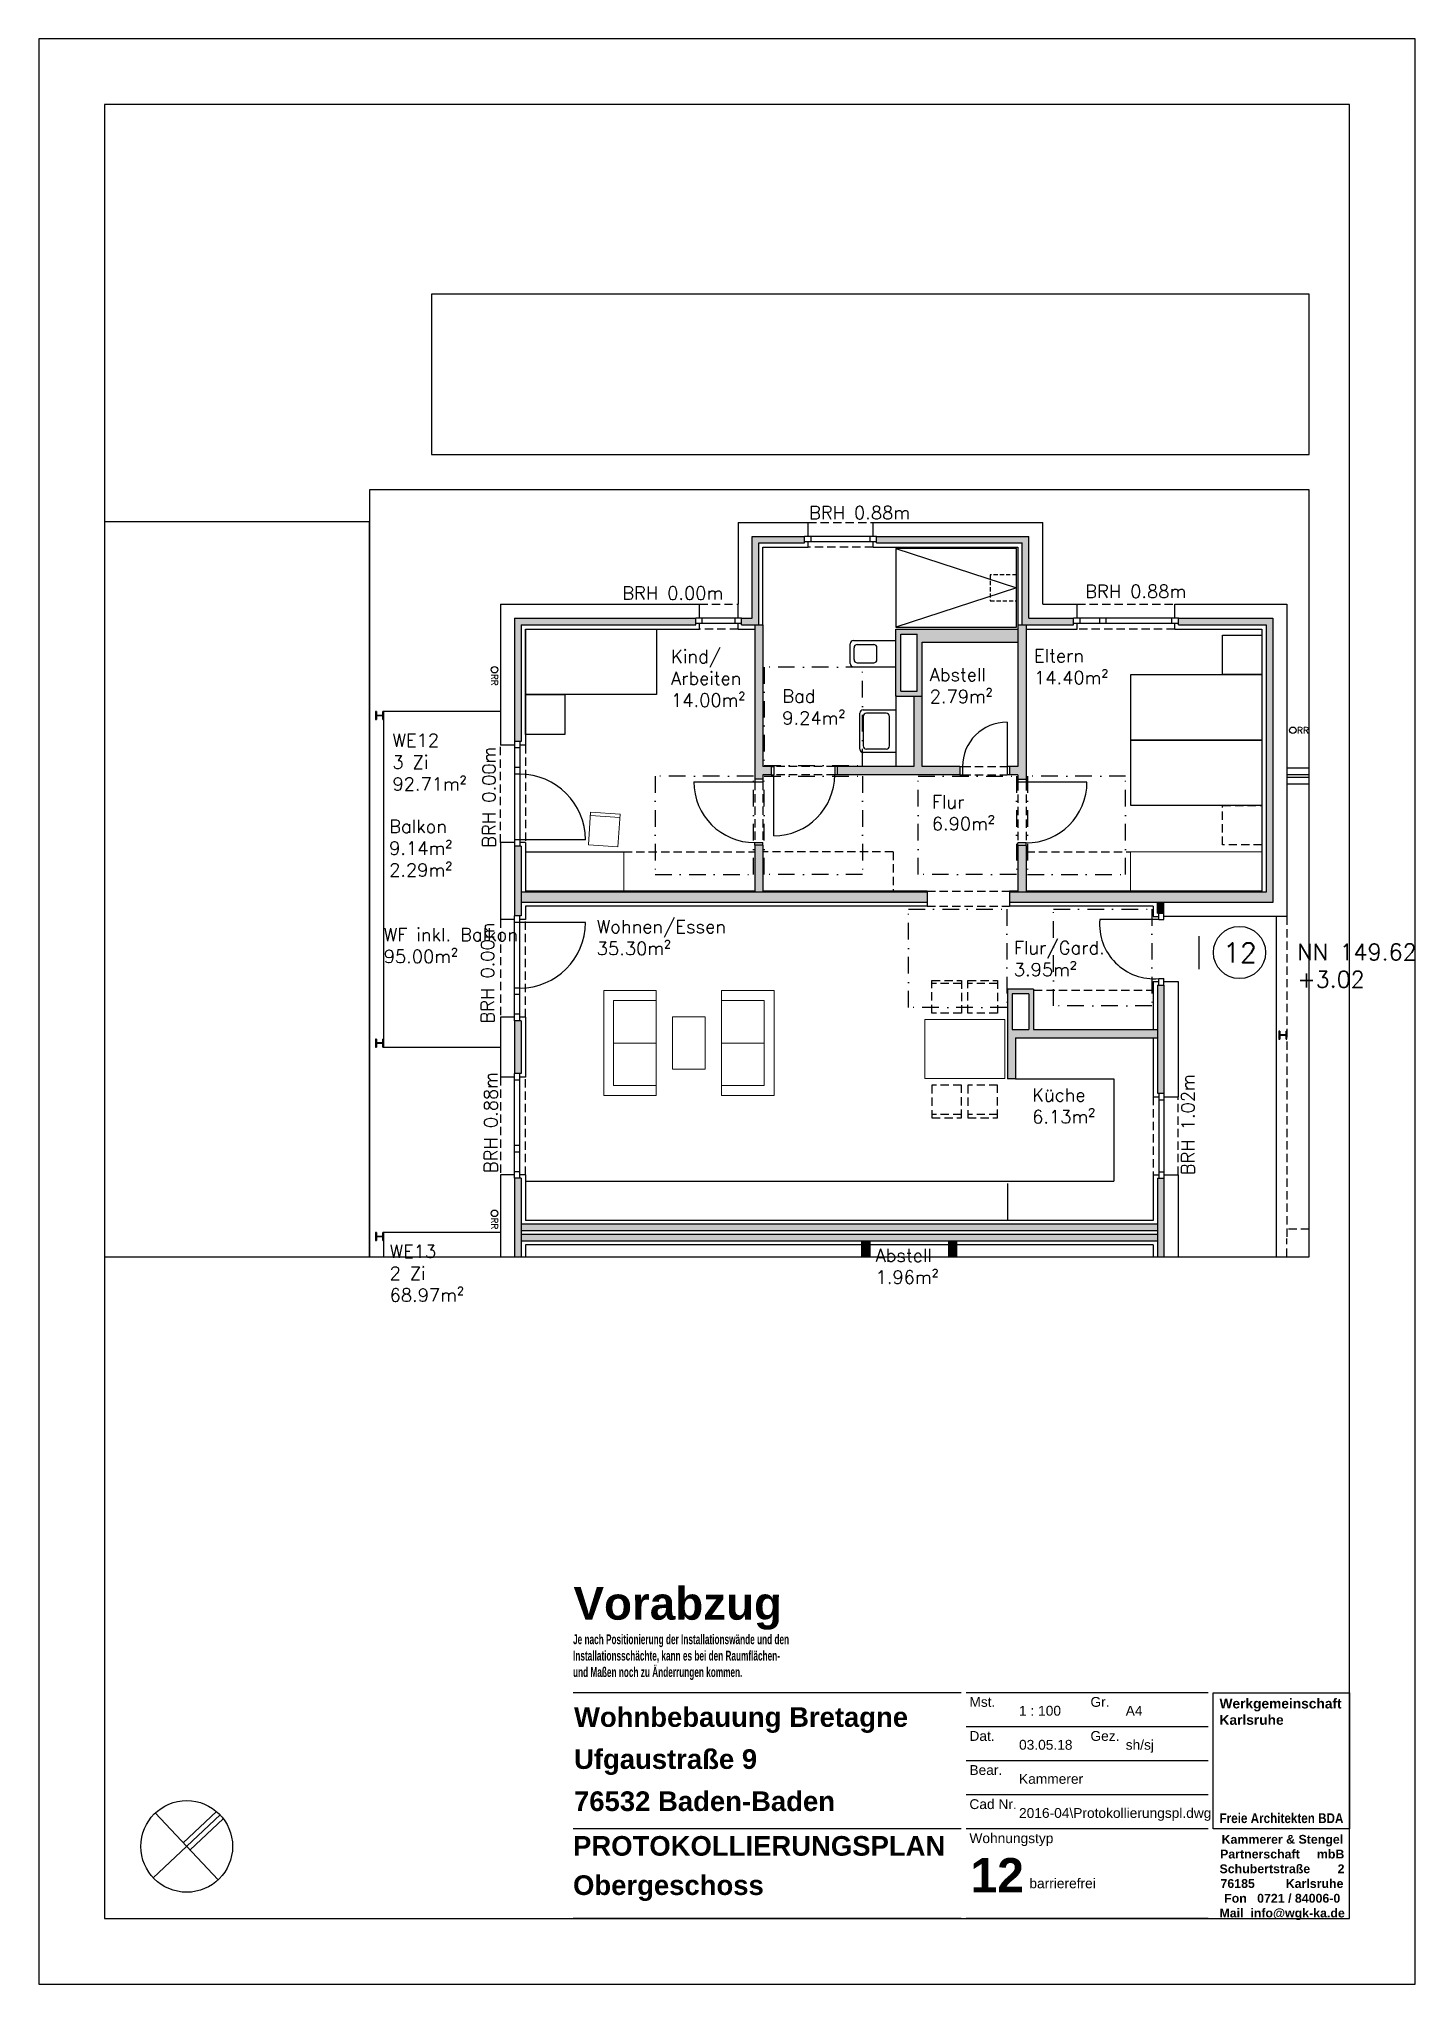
# Model space of a CAD drawing. Header units: metres. Extents: x -2868 to -408, y -3488 to 349.
# Drawn here: x -618.4 to -408.4, y 52.1 to 349.1 of the extents above; entities outside this region: 1.
import ezdxf

# ---------------------------------------------------------------- set-up
doc = ezdxf.new("R2010")
doc.units = ezdxf.units.M
doc.header["$LTSCALE"] = 0.02
doc.header["$XCLIPFRAME"] = 2
for name, pattern in [('AUSGEZOGEN', [0]), ('Hidden2', [4.7625, 3.175, -1.5875]), ('Strichpunkt', [25.4, 12.7, -6.35, 0, -6.35]), ('VERDECKT', [9.525, 6.35, -3.175])]:
    doc.linetypes.add(name, pattern=pattern)
for name, color, linetype in [('A--Layout-PLANKOPF', 7, 'AUSGEZOGEN'), ('A-Grundriss - Ansichtskante', 5, 'AUSGEZOGEN'), ('A-Grundriss - Ansichtskante verdeckt', 5, 'VERDECKT'), ('A-Grundriss - Bad', 4, 'AUSGEZOGEN'), ('A-Grundriss - Barrierefreiheit', 31, 'Strichpunkt'), ('A-Grundriss - Dämmung', 2, 'Continuous'), ('A-Grundriss - Fenster', 252, 'AUSGEZOGEN'), ('A-Grundriss - Fenster Sturz', 4, 'VERDECKT'), ('A-Grundriss - Küche', 4, 'AUSGEZOGEN'), ('A-Grundriss - Möbel', 252, 'AUSGEZOGEN'), ('A-Grundriss - Regenleitungen', 4, 'Continuous'), ('A-Grundriss - Regenleitungen Beschrif', 4, 'Continuous'), ('A-Grundriss - Sichtkante verdeckt', 7, 'VERDECKT'), ('A-Grundriss - Stützen-Laubengang', 3, 'AUSGEZOGEN'), ('A-Grundriss - Türen', 2, 'AUSGEZOGEN'), ('A-Grundriss - Wand', 3, 'AUSGEZOGEN'), ('A-Layout-Text', 250, 'Continuous'), ('A-Schraffur - Holzbau', 21, 'Continuous'), ('A-Schraffur - Trockenbau', 254, 'Continuous'), ('A-TEXT', 5, 'AUSGEZOGEN'), ('A-Text BRH', 4, 'Continuous'), ('A-Text Wohnfl', 4, 'Continuous'), ('A-Text Wohnungsnummer', 4, 'Continuous'), ('vermarktung-logo1_1_0', 7, 'Continuous')]:
    doc.layers.add(name, color=color, linetype=linetype)
doc.layers.add('A-Afenster', color=80, linetype='Continuous', plot=False)
doc.styles.add('Arial', font='arial.ttf')
doc.styles.add('ARIAL-FETT', font='arialbd.ttf', dxfattribs={"width": 0.6})
doc.styles.add('Romans', font='Romans.shx')
picture_1 = doc.add_image_def('image1.png', size_in_pixel=(4513, 4513))

# ---------------------------------------------------------------- blocks, each defined once
blk = doc.blocks.new('kopf (mbr)')
at = {"color": 7}
blk.add_line((-37.75, 10), (-10, 10), dxfattribs=at)
at = {"color": 2}
blk.add_lwpolyline([(-37.75, 56), (-10, 56), (-10, 28.25), (-37.75, 28.25)], close=True, dxfattribs=at)
at = {"color": 2, "insert": (-36.46, 54.79), "char_height": 2, "width": 25.2066, "attachment_point": 1, "style": 'ARIAL-FETT'}
blk.add_mtext('{\\W1;Werkgemeinschaft Karlsruhe \\P\\P\\P\\P\\P\\P\\W0.85;Freie Architekten BDA}', dxfattribs=at)
at = {"color": 252, "insert": (-36.5, 27.05), "char_height": 1.8, "width": 25.2921, "attachment_point": 1, "style": 'ARIAL-FETT'}
blk.add_mtext('\\pi0.45859;{\\W1;Kammerer & Stengel \\P\\pi0.15348;Partnerschaft     mbB \\P\\pi0.038063;Schubertstraße        2 \\P\\pi0.23636;76185         Karlsruhe \\P\\pi0.98963;Fon   0721 / 84006-0 \\P\\pi0.028854;Mail  info@wgk-ka.de}', dxfattribs=at)
blk = doc.blocks.new('Zeichnung_1_1', base_point=(0.5, 0.72))
at = {"layer": 'vermarktung-logo1_1_0'}
image = blk.add_image(picture_1, insert=(0.5, 0.72), size_in_units=(1.759, 1.759), dxfattribs=at)
image.set_boundary_path([(-0.5, -0.5), (4512.5, 4512.5)])

msp = doc.modelspace()

# ---------------------------------------------------------------- hatches: boundary and pattern name
at = {"layer": 'A-Schraffur - Holzbau', "ltscale": 10}
h = msp.add_hatch(color=5, dxfattribs=at)
h.dxf.hatch_style = 1
h.paths.add_polyline_path([(-501.52, 273.11), (-509.52, 273.11), (-509.52, 260.61), (-511.12, 260.61), (-511.12, 259.61), (-508.52, 259.61), (-508.52, 272.11), (-501.52, 272.11)])
h = msp.add_hatch(color=5, dxfattribs=at)
h.dxf.hatch_style = 1
h.paths.add_polyline_path([(-467.32, 273.11), (-490.52, 273.11), (-490.52, 272.11), (-468.32, 272.11), (-468.32, 259.61), (-460.47, 259.61), (-460.47, 260.61), (-467.32, 260.61)])
h = msp.add_hatch(color=5, dxfattribs=at)
h.dxf.hatch_style = 1
h.paths.add_polyline_path([(-518.12, 260.61), (-545.77, 260.61), (-545.77, 241.81), (-544.77, 241.81), (-544.77, 259.61), (-518.12, 259.61)])
h = msp.add_hatch(color=5, dxfattribs=at)
h.dxf.hatch_style = 1
h.paths.add_polyline_path([(-430.07, 260.61), (-444.47, 260.61), (-444.47, 259.61), (-431.07, 259.61), (-431.07, 218.81), (-470.22, 218.81), (-470.22, 217.21), (-430.07, 217.21)])
h = msp.add_hatch(color=5, dxfattribs=at)
h.dxf.hatch_style = 1
h.paths.add_polyline_path([(-544.77, 225.81), (-545.77, 225.81), (-545.77, 215.16), (-544.77, 215.16)])
h = msp.add_hatch(color=5, dxfattribs=at)
h.dxf.hatch_style = 1
h.paths.add_polyline_path([(-482.82, 218.81), (-544.77, 218.81), (-544.77, 217.21), (-482.82, 217.21)])
h = msp.add_hatch(color=5, dxfattribs=at)
h.dxf.hatch_style = 1
h.paths.add_polyline_path([(-446.67, 217.21), (-447.67, 217.21), (-447.67, 215.61), (-446.67, 215.61)])
h = msp.add_hatch(color=5, dxfattribs=at)
h.dxf.hatch_style = 1
h.paths.add_polyline_path([(-446.67, 204.61), (-447.67, 204.61), (-447.67, 188.11), (-446.67, 188.11)])
h = msp.add_hatch(color=5, dxfattribs=at)
h.dxf.hatch_style = 1
h.paths.add_polyline_path([(-544.77, 199.16), (-545.77, 199.16), (-545.77, 191.11), (-544.77, 191.11)])
h = msp.add_hatch(color=5, dxfattribs=at)
h.dxf.hatch_style = 1
h.paths.add_polyline_path([(-447.67, 168.11), (-544.77, 168.11), (-544.77, 167.11), (-447.67, 167.11)])
h = msp.add_hatch(color=5, dxfattribs=at)
h.dxf.hatch_style = 1
h.paths.add_polyline_path([(-447.67, 166.51), (-544.77, 166.51), (-544.77, 165.51), (-447.67, 165.51)])
at = {"layer": 'A-Schraffur - Trockenbau', "ltscale": 10}
h = msp.add_hatch(color=5, dxfattribs=at)
h.dxf.hatch_style = 1
h.paths.add_polyline_path([(-507.87, 259.61), (-509.12, 259.61), (-509.12, 236.06), (-507.87, 236.06), (-507.87, 236.71), (-506.62, 236.71), (-506.62, 237.96), (-507.87, 237.96)])
h = msp.add_hatch(color=5, dxfattribs=at)
h.dxf.hatch_style = 1
h.paths.add_polyline_path([(-468.97, 258.96), (-487.57, 258.96), (-487.57, 248.71), (-483.57, 248.71), (-483.57, 256.96), (-468.97, 256.96)])
h.paths.add_polyline_path([(-484.32, 249.46), (-486.82, 249.46), (-486.82, 258.21), (-484.32, 258.21)], flags=16)
h = msp.add_hatch(color=5, dxfattribs=at)
h.dxf.hatch_style = 1
h.paths.add_polyline_path([(-467.72, 259.61), (-468.97, 259.61), (-468.97, 258.96), (-468.97, 237.96), (-470.22, 237.96), (-470.22, 236.71), (-468.97, 236.71), (-468.97, 236.01), (-467.72, 236.01)])
h = msp.add_hatch(color=5, dxfattribs=at)
h.dxf.hatch_style = 1
h.paths.add_polyline_path([(-477.82, 237.96), (-483.57, 237.96), (-483.57, 248.71), (-484.82, 248.71), (-484.82, 237.96), (-496.52, 237.96), (-496.52, 236.71), (-477.82, 236.71)])
h = msp.add_hatch(color=5, dxfattribs=at)
h.dxf.hatch_style = 1
h.paths.add_polyline_path([(-507.87, 225.96), (-509.12, 225.96), (-509.12, 218.81), (-507.87, 218.81)])
h = msp.add_hatch(color=5, dxfattribs=at)
h.dxf.hatch_style = 1
h.paths.add_polyline_path([(-467.72, 225.91), (-468.97, 225.91), (-468.97, 218.81), (-467.72, 218.81)])
h = msp.add_hatch(color=5, dxfattribs=at)
h.dxf.hatch_style = 1
h.paths.add_polyline_path([(-447.67, 197.81), (-466.57, 197.81), (-466.57, 204.01), (-470.57, 204.01), (-470.57, 190.31), (-469.32, 190.31), (-469.32, 196.56), (-447.67, 196.56)])
h.paths.add_polyline_path([(-467.32, 197.81), (-469.82, 197.81), (-469.82, 203.26), (-467.32, 203.26)], flags=16)
at = {"layer": 'A-Text Wohnungsnummer', "ltscale": 10}
h = msp.add_hatch(dxfattribs=at)
h.set_pattern_fill('ANGLE', color=256)
h.set_pattern_definition([(9e-15, (-5984.27, -802.25), (-1e-14, 69.85), [50.8, -19.05]), (90, (-5984.27, -802.25), (-69.85, -7e-15), [50.8, -19.05])])
h.paths.add_polyline_path([(-443.83, 209.56), (-441.33, 212.06), (-441.33, 207.06)])

# ---------------------------------------------------------------- linework, layer by layer
at = {"layer": 'A--Layout-PLANKOPF'}
for p, q in [((-477.6, 96.57), (-536.85, 96.57)), ((-439.92, 96.57), (-476.85, 96.57)), ((-439.92, 91.37), (-476.85, 91.37)), ((-439.92, 86.17), (-476.85, 86.17)), ((-439.92, 80.97), (-476.85, 80.97)), ((-477.6, 75.76), (-536.85, 75.76)), ((-439.92, 75.76), (-476.85, 75.76)), ((-477.6, 62.07), (-536.85, 62.07)), ((-439.92, 62.07), (-476.85, 62.07))]:
    msp.add_line(p, q, dxfattribs=at)
at = {"layer": 'A-Afenster'}
for points in [[(-618.35, 52.07), (-408.35, 52.07), (-408.35, 349.07), (-618.35, 349.07)], [(-608.35, 62.07), (-418.35, 62.07), (-418.35, 339.07), (-608.35, 339.07)]]:
    msp.add_lwpolyline(points, close=True, dxfattribs=at)
at = {"layer": 'A-Afenster', "linetype": 'Continuous'}
for points in [[(-558.43, 285.64), (-424.51, 285.64), (-424.51, 310.08), (-558.43, 310.08)], [(-567.89, 163.12), (-424.51, 163.12), (-424.51, 280.2), (-567.89, 280.2)], [(-608.35, 163.12), (-567.89, 163.12), (-567.89, 275.34), (-608.35, 275.34)]]:
    msp.add_lwpolyline(points, close=True, dxfattribs=at)
at = {"layer": 'A-Grundriss - Ansichtskante', "linetype": 'Continuous', "ltscale": 10}
for p, q in [((-427.92, 237.76), (-424.51, 237.76)), ((-427.92, 236.76), (-424.51, 236.76)), ((-427.92, 236.36), (-424.51, 236.36)), ((-427.92, 235.36), (-424.51, 235.36))]:
    msp.add_line(p, q, dxfattribs=at)
at = {"layer": 'A-Grundriss - Ansichtskante', "ltscale": 10}
msp.add_line((-429.52, 163.12), (-429.52, 215.06), dxfattribs=at)
for points in [[(-547.92, 246.36), (-565.77, 246.36), (-565.77, 195.13), (-547.92, 195.13)], [(-547.92, 166.81), (-565.77, 166.81), (-565.77, 163.12)]]:
    msp.add_lwpolyline(points, dxfattribs=at)
at = {"layer": 'A-Grundriss - Ansichtskante verdeckt', "ltscale": 10}
for p, q in [((-427.92, 215.06), (-427.92, 165.91)), ((-424.51, 167.36), (-427.92, 167.36)), ((-427.92, 163.12), (-427.92, 165.91))]:
    msp.add_line(p, q, dxfattribs=at)
at = {"layer": 'A-Grundriss - Bad', "ltscale": 10}
for p, q in [((-494.57, 253.71), (-494.57, 256.71)), ((-494.07, 257.21), (-487.57, 257.21)), ((-493.97, 254.31), (-493.97, 256.11)), ((-493.47, 256.61), (-490.97, 256.61)), ((-490.47, 254.31), (-490.47, 256.11)), ((-494.07, 253.21), (-487.57, 253.21)), ((-493.47, 253.81), (-490.97, 253.81)), ((-492.57, 246.63), (-487.57, 246.63)), ((-487.57, 248.81), (-487.57, 237.96)), ((-493.07, 240.63), (-493.07, 246.13)), ((-492.57, 245.63), (-492.57, 241.13)), ((-489.07, 246.13), (-492.07, 246.13)), ((-488.57, 241.13), (-488.57, 245.63)), ((-489.07, 240.63), (-492.07, 240.63)), ((-487.57, 240.13), (-492.57, 240.13))]:
    msp.add_line(p, q, dxfattribs=at)
msp.add_lwpolyline([(-487.57, 271.26), (-469.17, 265.26), (-487.57, 259.26)], dxfattribs=at)
msp.add_lwpolyline([(-487.57, 259.26), (-469.17, 259.26), (-469.17, 271.26), (-487.57, 271.26)], close=True, dxfattribs=at)
at = {"layer": 'A-Grundriss - Bad', "linetype": 'Hidden2', "ltscale": 10}
msp.add_lwpolyline([(-473.17, 263.26), (-469.17, 263.26), (-469.17, 267.26), (-473.17, 267.26)], close=True, dxfattribs=at)
at = {"layer": 'A-Grundriss - Bad', "ltscale": 10}
for centre, start, end in [((-494.07, 256.71), 90, 180), ((-493.47, 256.11), 90, 180), ((-490.97, 256.11), 0, 90), ((-494.07, 253.71), 180, 270), ((-493.47, 254.31), 180, 270), ((-490.97, 254.31), 270, 0), ((-492.57, 246.13), 90, 180), ((-492.07, 245.63), 90, 180), ((-489.07, 245.63), 0, 90), ((-492.57, 240.63), 180, 270), ((-492.07, 241.13), 180, 270), ((-489.07, 241.13), 270, 0)]:
    msp.add_arc(centre, 0.5, start, end, dxfattribs=at)
at = {"layer": 'A-Grundriss - Barrierefreiheit', "ltscale": 10}
for points in [[(-492.67, 238.16), (-492.67, 253.16), (-507.67, 253.16), (-507.67, 238.16)], [(-524.32, 236.51), (-524.32, 221.51), (-509.32, 221.51), (-509.32, 236.51)], [(-492.67, 236.51), (-492.67, 221.51), (-507.67, 221.51), (-507.67, 236.51)], [(-469.17, 236.51), (-469.17, 221.51), (-484.17, 221.51), (-484.17, 236.51)], [(-467.52, 236.51), (-467.52, 221.51), (-452.52, 221.51), (-452.52, 236.51)], [(-470.67, 216.21), (-470.67, 201.21), (-485.67, 201.21), (-485.67, 216.21)], [(-448.52, 216.21), (-448.52, 201.46), (-463.52, 201.46), (-463.52, 216.21)]]:
    msp.add_lwpolyline(points, close=True, dxfattribs=at)
at = {"layer": 'A-Grundriss - Dämmung', "ltscale": 10}
for p, q in [((-511.67, 275.26), (-500.97, 275.26)), ((-511.67, 275.26), (-511.67, 262.76)), ((-500.97, 273.11), (-500.97, 275.26)), ((-491.07, 275.26), (-465.17, 275.26)), ((-491.07, 273.11), (-491.07, 275.26)), ((-465.17, 262.76), (-465.17, 275.26)), ((-507.87, 271.46), (-500.97, 271.46)), ((-507.87, 259.61), (-507.87, 271.46)), ((-500.97, 271.46), (-500.97, 272.31)), ((-491.07, 271.46), (-491.07, 272.31)), ((-491.07, 271.46), (-468.97, 271.46)), ((-468.97, 271.46), (-468.97, 259.61)), ((-468.97, 271.46), (-468.97, 258.96)), ((-547.92, 262.76), (-547.92, 241.26)), ((-547.92, 262.76), (-517.57, 262.76)), ((-517.57, 260.61), (-517.57, 262.76)), ((-511.67, 260.61), (-511.67, 262.76)), ((-465.17, 262.76), (-459.92, 262.76)), ((-459.92, 260.61), (-459.92, 262.76)), ((-445.02, 262.76), (-427.92, 262.76)), ((-445.02, 260.61), (-445.02, 262.76)), ((-427.92, 262.76), (-427.92, 215.06)), ((-544.12, 258.96), (-544.12, 241.26)), ((-544.12, 258.96), (-517.57, 258.96)), ((-517.57, 258.96), (-517.57, 259.81)), ((-511.67, 258.96), (-511.67, 259.81)), ((-511.67, 258.96), (-509.12, 258.96)), ((-468.97, 258.96), (-468.97, 258.96)), ((-467.72, 258.96), (-459.92, 258.96)), ((-459.92, 258.96), (-459.92, 259.81)), ((-445.02, 258.96), (-445.02, 259.81)), ((-445.02, 258.96), (-431.72, 258.96)), ((-431.72, 258.96), (-431.72, 218.96)), ((-545.77, 241.26), (-547.92, 241.26)), ((-544.12, 241.26), (-544.97, 241.26)), ((-547.92, 226.36), (-547.92, 214.61)), ((-545.77, 226.36), (-547.92, 226.36)), ((-544.12, 226.36), (-544.97, 226.36)), ((-544.12, 226.36), (-544.12, 218.96)), ((-509.12, 218.96), (-544.12, 218.96)), ((-482.82, 218.96), (-507.87, 218.96)), ((-482.82, 218.96), (-482.82, 218.81)), ((-482.82, 217.21), (-482.82, 216.66)), ((-468.97, 218.96), (-470.22, 218.96)), ((-470.22, 218.96), (-470.22, 218.81)), ((-470.22, 217.21), (-470.22, 216.66)), ((-431.72, 218.96), (-467.72, 218.96)), ((-545.77, 214.61), (-547.92, 214.61)), ((-544.12, 214.61), (-544.97, 214.61)), ((-544.12, 216.66), (-544.12, 214.61)), ((-482.82, 216.66), (-544.12, 216.66)), ((-448.32, 216.66), (-470.22, 216.66)), ((-448.32, 216.66), (-448.32, 215.06)), ((-448.32, 215.06), (-447.47, 215.06)), ((-427.92, 215.06), (-446.67, 215.06)), ((-448.32, 205.16), (-448.32, 197.81)), ((-448.32, 205.16), (-447.47, 205.16)), ((-446.67, 205.16), (-444.52, 205.16)), ((-444.52, 205.16), (-444.52, 187.56)), ((-545.77, 199.71), (-547.92, 199.71)), ((-547.92, 199.71), (-547.92, 190.56)), ((-544.12, 199.71), (-544.97, 199.71)), ((-544.12, 199.71), (-544.12, 190.56)), ((-448.32, 196.56), (-448.32, 187.56)), ((-545.77, 190.56), (-547.92, 190.56)), ((-544.12, 190.56), (-544.97, 190.56)), ((-448.32, 187.56), (-447.47, 187.56)), ((-446.67, 187.56), (-444.52, 187.56)), ((-545.77, 175.66), (-547.92, 175.66)), ((-547.92, 175.66), (-547.92, 163.12)), ((-544.12, 175.66), (-544.97, 175.66)), ((-544.12, 175.66), (-544.12, 168.66)), ((-448.32, 175.66), (-448.32, 168.66)), ((-448.32, 175.66), (-447.47, 175.66)), ((-446.67, 175.66), (-444.52, 175.66)), ((-444.52, 175.66), (-444.52, 163.12)), ((-448.32, 168.66), (-544.12, 168.66)), ((-492.82, 164.96), (-544.12, 164.96)), ((-544.12, 164.96), (-544.12, 163.12)), ((-479.57, 164.96), (-491.57, 164.96)), ((-448.32, 164.96), (-478.32, 164.96)), ((-448.32, 164.96), (-448.32, 163.12))]:
    msp.add_line(p, q, dxfattribs=at)
at = {"layer": 'A-Grundriss - Fenster', "ltscale": 10}
for p, q in [((-490.52, 273.11), (-501.52, 273.11)), ((-490.52, 272.31), (-501.52, 272.31)), ((-500.52, 272.31), (-500.52, 273.11)), ((-491.52, 272.31), (-491.52, 273.11)), ((-511.12, 260.61), (-518.12, 260.61)), ((-511.12, 259.81), (-518.12, 259.81)), ((-517.12, 259.81), (-517.12, 260.61)), ((-512.12, 259.81), (-512.12, 260.61)), ((-444.47, 260.61), (-460.47, 260.61)), ((-444.47, 259.81), (-460.47, 259.81)), ((-459.47, 259.81), (-459.47, 260.61)), ((-456.47, 259.81), (-456.47, 260.61)), ((-455.47, 259.81), (-455.47, 260.61)), ((-445.47, 259.81), (-445.47, 260.61)), ((-545.77, 241.81), (-545.77, 225.81)), ((-544.97, 240.81), (-545.77, 240.81)), ((-544.97, 241.81), (-544.97, 225.81)), ((-544.97, 237.81), (-545.77, 237.81)), ((-544.97, 236.81), (-545.77, 236.81)), ((-544.97, 226.81), (-545.77, 226.81)), ((-534.97, 226.81), (-544.97, 226.81)), ((-545.77, 199.16), (-545.77, 215.16)), ((-544.97, 214.16), (-545.77, 214.16)), ((-544.97, 199.16), (-544.97, 215.16)), ((-534.97, 214.16), (-544.97, 214.16)), ((-544.97, 204.16), (-545.77, 204.16)), ((-544.97, 203.16), (-545.77, 203.16)), ((-544.97, 200.16), (-545.77, 200.16)), ((-545.77, 175.11), (-545.77, 191.11)), ((-544.97, 190.11), (-545.77, 190.11)), ((-544.97, 175.11), (-544.97, 191.11)), ((-447.47, 188.11), (-447.47, 175.11)), ((-446.67, 188.11), (-446.67, 175.11)), ((-447.47, 187.11), (-446.67, 187.11)), ((-544.97, 180.11), (-545.77, 180.11)), ((-544.97, 179.11), (-545.77, 179.11)), ((-544.97, 176.11), (-545.77, 176.11)), ((-447.47, 176.11), (-446.67, 176.11))]:
    msp.add_line(p, q, dxfattribs=at)
for centre, start, end in [((-544.97, 226.81), 0, 90), ((-544.97, 214.16), 270, 0)]:
    msp.add_arc(centre, 10, start, end, dxfattribs=at)
at = {"layer": 'A-Grundriss - Fenster Sturz', "ltscale": 10}
for p, q in [((-500.97, 275.26), (-491.07, 275.26)), ((-491.07, 271.46), (-500.97, 271.46)), ((-517.57, 262.76), (-511.67, 262.76)), ((-459.92, 262.76), (-445.02, 262.76)), ((-511.67, 258.96), (-517.57, 258.96)), ((-445.02, 258.96), (-459.92, 258.96)), ((-547.92, 226.36), (-547.92, 241.26)), ((-544.12, 241.26), (-544.12, 226.36)), ((-544.12, 241.26), (-544.12, 226.36)), ((-547.92, 214.61), (-547.92, 199.71)), ((-544.12, 199.71), (-544.12, 214.61)), ((-544.12, 199.71), (-544.12, 214.61)), ((-547.92, 190.56), (-547.92, 175.66)), ((-544.12, 175.66), (-544.12, 190.56)), ((-544.12, 175.66), (-544.12, 190.56)), ((-448.32, 187.56), (-448.32, 175.66)), ((-448.32, 187.56), (-448.32, 175.66)), ((-444.52, 175.66), (-444.52, 187.56))]:
    msp.add_line(p, q, dxfattribs=at)
at = {"layer": 'A-Grundriss - Küche', "ltscale": 10}
for p, q in [((-469.32, 190.31), (-454.32, 190.31)), ((-454.32, 190.31), (-454.32, 174.66)), ((-470.57, 174.66), (-454.32, 174.66)), ((-470.57, 174.31), (-470.57, 168.66))]:
    msp.add_line(p, q, dxfattribs=at)
at = {"layer": 'A-Grundriss - Möbel', "linetype": 'Continuous', "lineweight": 18, "ltscale": 100}
for p, q in [((-534.17, 231), (-534.51, 226.01)), ((-534.2, 230.5), (-529.71, 230.19)), ((-529.68, 230.69), (-534.17, 231)), ((-530.02, 225.7), (-529.68, 230.69)), ((-534.51, 226.01), (-530.02, 225.7)), ((-529.12, 224.96), (-529.12, 218.96)), ((-451.77, 224.96), (-431.72, 224.96)), ((-451.77, 224.96), (-451.77, 218.96)), ((-532.17, 203.76), (-524.17, 203.76)), ((-532.17, 203.76), (-532.17, 187.76)), ((-530.67, 202.26), (-524.17, 202.26)), ((-530.67, 202.26), (-530.67, 189.26)), ((-524.17, 203.76), (-524.17, 187.76)), ((-514.17, 203.76), (-514.17, 187.76)), ((-506.17, 203.76), (-514.17, 203.76)), ((-507.67, 202.26), (-514.17, 202.26)), ((-507.67, 202.26), (-507.67, 189.26)), ((-506.17, 203.76), (-506.17, 187.76)), ((-521.67, 199.76), (-516.67, 199.76)), ((-521.67, 199.76), (-521.67, 191.76)), ((-516.67, 199.76), (-516.67, 191.76)), ((-483.19, 199.33), (-470.97, 199.33)), ((-483.19, 190.33), (-483.19, 199.33)), ((-470.97, 190.33), (-470.97, 199.33)), ((-530.67, 195.76), (-524.17, 195.76)), ((-507.67, 195.76), (-514.17, 195.76)), ((-521.67, 191.76), (-516.67, 191.76)), ((-470.97, 190.33), (-483.19, 190.33)), ((-532.17, 187.76), (-524.17, 187.76)), ((-530.67, 189.26), (-524.17, 189.26)), ((-530.67, 189.26), (-524.17, 189.26)), ((-507.67, 189.26), (-514.17, 189.26)), ((-507.67, 189.26), (-514.17, 189.26)), ((-506.17, 187.76), (-514.17, 187.76))]:
    msp.add_line(p, q, dxfattribs=at)
at = {"layer": 'A-Grundriss - Möbel', "ltscale": 10}
for p, q in [((-544.12, 224.96), (-529.12, 224.96)), ((-544.12, 174.66), (-470.57, 174.66))]:
    msp.add_line(p, q, dxfattribs=at)
at = {"layer": 'A-Grundriss - Möbel', "linetype": 'VERDECKT', "ltscale": 10}
for p, q in [((-529.12, 224.96), (-509.12, 224.96)), ((-488.02, 224.96), (-507.87, 224.96)), ((-488.02, 224.96), (-488.02, 218.96)), ((-467.67, 224.96), (-451.77, 224.96)), ((-482.08, 200.33), (-482.08, 205.33)), ((-482.08, 205.33), (-477.58, 205.33)), ((-477.58, 205.33), (-477.58, 200.33)), ((-476.58, 200.33), (-476.58, 205.33)), ((-476.58, 205.33), (-472.08, 205.33)), ((-472.08, 205.33), (-472.08, 200.33)), ((-477.58, 204.83), (-482.08, 204.83)), ((-472.08, 204.83), (-476.58, 204.83)), ((-466.52, 203.81), (-448.52, 203.81)), ((-477.58, 200.33), (-482.08, 200.33)), ((-472.08, 200.33), (-476.58, 200.33)), ((-482.08, 189.33), (-482.08, 184.33)), ((-477.58, 189.33), (-482.08, 189.33)), ((-477.58, 184.33), (-477.58, 189.33)), ((-472.08, 189.33), (-476.58, 189.33)), ((-476.58, 189.33), (-476.58, 184.33)), ((-472.08, 184.33), (-472.08, 189.33)), ((-477.58, 184.83), (-482.08, 184.83)), ((-482.08, 184.33), (-477.58, 184.33)), ((-472.08, 184.83), (-476.58, 184.83)), ((-476.58, 184.33), (-472.08, 184.33))]:
    msp.add_line(p, q, dxfattribs=at)
at = {"layer": 'A-Grundriss - Möbel', "ltscale": 10}
for points in [[(-524.12, 248.96), (-544.12, 248.96), (-544.12, 258.96), (-524.12, 258.96)], [(-437.72, 258.01), (-431.72, 258.01), (-431.72, 252.01), (-437.72, 252.01)], [(-451.72, 252.01), (-431.72, 252.01), (-431.72, 242.01), (-451.72, 242.01)], [(-538.12, 242.86), (-544.12, 242.86), (-544.12, 248.96), (-538.12, 248.96)], [(-451.72, 242.01), (-431.72, 242.01), (-431.72, 232.01), (-451.72, 232.01)]]:
    msp.add_lwpolyline(points, close=True, dxfattribs=at)
at = {"layer": 'A-Grundriss - Möbel', "linetype": 'VERDECKT', "ltscale": 10}
msp.add_lwpolyline([(-437.72, 232.01), (-431.72, 232.01), (-431.72, 226.01), (-437.72, 226.01)], close=True, dxfattribs=at)
at = {"layer": 'A-Grundriss - Regenleitungen', "ltscale": 10}
for centre in [(-548.82, 252.76), (-427.02, 243.51), (-548.82, 169.76)]:
    msp.add_circle(centre, 0.5, dxfattribs=at)
at = {"layer": 'A-Grundriss - Sichtkante verdeckt', "ltscale": 10}
for p, q in [((-496.92, 237.96), (-506.22, 237.96)), ((-477.42, 237.96), (-470.62, 237.96)), ((-509.12, 235.66), (-509.12, 226.36)), ((-507.87, 235.66), (-507.87, 226.36)), ((-496.92, 236.71), (-506.22, 236.71)), ((-477.42, 236.71), (-470.62, 236.71)), ((-468.97, 235.61), (-468.97, 226.31)), ((-467.72, 235.61), (-467.72, 226.31)), ((-482.82, 218.96), (-470.22, 218.96)), ((-482.82, 216.66), (-470.22, 216.66))]:
    msp.add_line(p, q, dxfattribs=at)
at = {"layer": 'A-Grundriss - Stützen-Laubengang', "ltscale": 10}
for p, q in [((-566.86, 246.36), (-566.97, 246.36)), ((-566.97, 246.36), (-566.97, 245.16)), ((-566.97, 245.16), (-566.86, 245.16)), ((-566.86, 246.36), (-566.86, 245.91)), ((-566.86, 245.61), (-566.86, 245.16)), ((-566, 245.79), (-566.74, 245.79)), ((-566, 245.73), (-566.74, 245.73)), ((-565.88, 245.91), (-565.88, 246.36)), ((-565.77, 246.36), (-565.88, 246.36)), ((-565.88, 245.16), (-565.88, 245.61)), ((-565.88, 245.16), (-565.77, 245.16)), ((-565.77, 245.16), (-565.77, 246.36)), ((-566.86, 196.33), (-566.97, 196.33)), ((-566.97, 196.33), (-566.97, 195.13)), ((-566.86, 196.33), (-566.86, 195.89)), ((-565.88, 195.89), (-565.88, 196.33)), ((-565.77, 196.33), (-565.88, 196.33)), ((-565.77, 195.13), (-565.77, 196.33)), ((-429.01, 197.56), (-429.12, 197.56)), ((-429.12, 197.56), (-429.12, 196.36)), ((-429.12, 196.36), (-429.01, 196.36)), ((-429.01, 197.56), (-429.01, 197.11)), ((-429.01, 196.81), (-429.01, 196.36)), ((-428.15, 196.99), (-428.89, 196.99)), ((-428.15, 196.93), (-428.89, 196.93)), ((-428.03, 197.11), (-428.03, 197.56)), ((-427.92, 197.56), (-428.03, 197.56)), ((-428.03, 196.36), (-428.03, 196.81)), ((-428.03, 196.36), (-427.92, 196.36)), ((-427.92, 196.36), (-427.92, 197.56)), ((-566.97, 195.13), (-566.86, 195.13)), ((-566.86, 195.58), (-566.86, 195.13)), ((-566, 195.77), (-566.74, 195.77)), ((-566, 195.7), (-566.74, 195.7)), ((-565.88, 195.13), (-565.88, 195.58)), ((-565.88, 195.13), (-565.77, 195.13)), ((-566.86, 166.81), (-566.97, 166.81)), ((-566.97, 166.81), (-566.97, 165.61)), ((-566.86, 166.81), (-566.86, 166.36)), ((-565.88, 166.36), (-565.88, 166.81)), ((-565.77, 166.81), (-565.88, 166.81)), ((-565.77, 165.61), (-565.77, 166.81)), ((-566.97, 165.61), (-566.86, 165.61)), ((-566.86, 166.06), (-566.86, 165.61)), ((-566, 166.24), (-566.74, 166.24)), ((-566, 166.18), (-566.74, 166.18)), ((-565.88, 165.61), (-565.88, 166.06)), ((-565.88, 165.61), (-565.77, 165.61))]:
    msp.add_line(p, q, dxfattribs=at)
for centre, start, end in [((-566.74, 245.91), 180, 270), ((-566.74, 245.61), 90, 180), ((-566, 245.91), 270, 0), ((-566, 245.61), 0, 90), ((-428.89, 197.11), 180, 270), ((-428.89, 196.81), 90, 180), ((-428.15, 197.11), 270, 0), ((-428.15, 196.81), 0, 90), ((-566.74, 195.89), 180, 270), ((-566.74, 195.58), 90, 180), ((-566, 195.89), 270, 0), ((-566, 195.58), 0, 90), ((-566.74, 166.36), 180, 270), ((-566, 166.36), 270, 0), ((-566.74, 166.06), 90, 180), ((-566, 166.06), 0, 90)]:
    msp.add_arc(centre, 0.12, start, end, dxfattribs=at)
at = {"layer": 'A-Grundriss - Türen', "ltscale": 10}
for p, q in [((-470.62, 244.76), (-470.62, 237.96)), ((-506.62, 237.96), (-506.22, 237.96)), ((-506.22, 237.96), (-506.22, 236.71)), ((-496.92, 237.96), (-496.92, 236.71)), ((-496.52, 237.96), (-496.92, 237.96)), ((-477.82, 237.96), (-477.42, 237.96)), ((-477.42, 237.96), (-477.42, 236.71)), ((-470.62, 237.96), (-470.62, 236.71)), ((-470.22, 237.96), (-470.62, 237.96)), ((-518.42, 235.66), (-509.12, 235.66)), ((-509.12, 236.06), (-509.12, 235.66)), ((-509.12, 235.66), (-507.87, 235.66)), ((-507.87, 236.06), (-507.87, 235.66)), ((-506.62, 236.71), (-506.22, 236.71)), ((-506.22, 227.41), (-506.22, 236.71)), ((-496.52, 236.71), (-496.92, 236.71)), ((-477.82, 236.71), (-477.42, 236.71)), ((-470.22, 236.71), (-470.62, 236.71)), ((-468.97, 236.01), (-468.97, 235.61)), ((-467.72, 235.61), (-468.97, 235.61)), ((-467.72, 236.01), (-467.72, 235.61)), ((-458.42, 235.61), (-467.72, 235.61)), ((-509.12, 226.36), (-507.87, 226.36)), ((-509.12, 225.96), (-509.12, 226.36)), ((-507.87, 225.96), (-507.87, 226.36)), ((-467.72, 226.31), (-468.97, 226.31)), ((-468.97, 225.91), (-468.97, 226.31)), ((-467.72, 225.91), (-467.72, 226.31)), ((-447.47, 214.61), (-456.47, 214.61)), ((-447.47, 214.61), (-447.47, 215.61)), ((-447.47, 214.61), (-446.67, 214.61)), ((-446.67, 214.61), (-446.67, 215.61)), ((-447.47, 205.61), (-446.67, 205.61)), ((-447.47, 204.61), (-447.47, 205.61)), ((-446.67, 204.61), (-446.67, 205.61))]:
    msp.add_line(p, q, dxfattribs=at)
for centre, radius, start, end in [((-470.62, 237.96), 6.8, 90, 180), ((-509.12, 235.66), 9.3, 180, 270), ((-506.22, 236.71), 9.3, 270, 360), ((-467.72, 235.61), 9.3, 270, 360), ((-448.19, 213.88), 8.31, 174.9967, 275.0033)]:
    msp.add_arc(centre, radius, start, end, dxfattribs=at)
at = {"layer": 'A-Grundriss - Wand', "ltscale": 10}
for p, q in [((-509.52, 273.11), (-501.52, 273.11)), ((-509.52, 260.61), (-509.52, 273.11)), ((-508.52, 272.11), (-501.52, 272.11)), ((-508.52, 259.61), (-508.52, 272.11)), ((-501.52, 272.11), (-501.52, 273.11)), ((-490.52, 273.11), (-467.32, 273.11)), ((-490.52, 272.11), (-490.52, 273.11)), ((-490.52, 272.11), (-468.32, 272.11)), ((-468.32, 259.61), (-468.32, 272.11)), ((-467.32, 260.61), (-467.32, 273.11)), ((-545.77, 260.61), (-545.77, 241.81)), ((-545.77, 260.61), (-518.12, 260.61)), ((-544.77, 259.61), (-544.77, 241.81)), ((-544.77, 259.61), (-518.12, 259.61)), ((-518.12, 259.61), (-518.12, 260.61)), ((-511.12, 260.61), (-509.52, 260.61)), ((-511.12, 259.61), (-511.12, 260.61)), ((-511.12, 259.61), (-507.87, 259.61)), ((-509.12, 259.61), (-509.12, 236.06)), ((-507.87, 259.61), (-507.87, 237.96)), ((-487.57, 248.71), (-487.57, 258.96)), ((-487.57, 258.96), (-468.97, 258.96)), ((-468.97, 259.61), (-460.47, 259.61)), ((-468.97, 258.96), (-468.97, 237.96)), ((-467.72, 259.61), (-467.72, 236.01)), ((-467.32, 260.61), (-460.47, 260.61)), ((-460.47, 259.61), (-460.47, 260.61)), ((-444.47, 260.61), (-430.07, 260.61)), ((-444.47, 259.61), (-444.47, 260.61)), ((-444.47, 259.61), (-431.07, 259.61)), ((-431.07, 259.61), (-431.07, 218.81)), ((-430.07, 260.61), (-430.07, 217.21)), ((-486.82, 258.21), (-484.32, 258.21)), ((-486.82, 249.46), (-486.82, 258.21)), ((-484.32, 249.46), (-484.32, 258.21)), ((-483.57, 237.96), (-483.57, 256.96)), ((-483.57, 256.96), (-468.97, 256.96)), ((-487.57, 248.71), (-483.57, 248.71)), ((-486.82, 249.46), (-484.32, 249.46)), ((-484.82, 248.71), (-484.82, 237.96)), ((-544.77, 241.81), (-545.77, 241.81)), ((-506.62, 237.96), (-507.87, 237.96)), ((-506.62, 237.96), (-506.62, 236.71)), ((-484.82, 237.96), (-496.52, 237.96)), ((-496.52, 237.96), (-496.52, 236.71)), ((-477.82, 237.96), (-483.57, 237.96)), ((-477.82, 237.96), (-477.82, 236.71)), ((-470.22, 237.96), (-470.22, 236.71)), ((-468.97, 237.96), (-470.22, 237.96)), ((-507.87, 236.06), (-509.12, 236.06)), ((-507.87, 236.71), (-507.87, 236.06)), ((-506.62, 236.71), (-507.87, 236.71)), ((-477.82, 236.71), (-496.52, 236.71)), ((-468.97, 236.71), (-470.22, 236.71)), ((-468.97, 236.71), (-468.97, 236.01)), ((-467.72, 236.01), (-468.97, 236.01)), ((-545.77, 225.81), (-545.77, 215.16)), ((-544.77, 225.81), (-545.77, 225.81)), ((-544.77, 225.81), (-544.77, 215.16)), ((-507.87, 225.96), (-509.12, 225.96)), ((-509.12, 225.96), (-509.12, 218.81)), ((-507.87, 225.96), (-507.87, 218.81)), ((-468.97, 225.91), (-468.97, 218.81)), ((-467.72, 225.91), (-468.97, 225.91)), ((-467.72, 225.91), (-467.72, 218.81)), ((-482.82, 218.81), (-544.77, 218.81)), ((-482.82, 217.21), (-544.77, 217.21)), ((-482.82, 218.81), (-482.82, 217.21)), ((-431.07, 218.81), (-470.22, 218.81)), ((-470.22, 218.81), (-470.22, 217.21)), ((-430.07, 217.21), (-470.22, 217.21)), ((-447.67, 215.61), (-447.67, 217.21)), ((-446.67, 215.61), (-446.67, 217.21)), ((-544.77, 215.16), (-545.77, 215.16)), ((-447.67, 215.61), (-446.67, 215.61)), ((-447.47, 215.61), (-446.67, 215.61)), ((-470.57, 204.01), (-470.57, 190.31)), ((-466.57, 204.01), (-470.57, 204.01)), ((-469.82, 203.26), (-469.82, 197.81)), ((-467.32, 203.26), (-469.82, 203.26)), ((-467.32, 203.26), (-467.32, 197.81)), ((-466.57, 204.01), (-466.57, 197.81)), ((-447.67, 204.61), (-447.67, 188.11)), ((-447.67, 204.61), (-446.67, 204.61)), ((-446.67, 204.61), (-446.67, 188.11)), ((-545.77, 199.16), (-545.77, 191.11)), ((-544.77, 199.16), (-545.77, 199.16)), ((-544.77, 199.16), (-544.77, 191.11)), ((-469.82, 197.81), (-467.32, 197.81)), ((-469.32, 196.56), (-447.67, 196.56)), ((-469.32, 196.56), (-469.32, 190.31)), ((-466.57, 197.81), (-447.67, 197.81)), ((-544.77, 191.11), (-545.77, 191.11)), ((-469.32, 190.31), (-470.57, 190.31)), ((-447.67, 188.11), (-446.67, 188.11)), ((-544.77, 175.11), (-545.77, 175.11)), ((-545.77, 175.11), (-545.77, 163.12)), ((-544.77, 175.11), (-544.77, 163.12)), ((-447.67, 175.11), (-446.67, 175.11)), ((-447.67, 175.11), (-447.67, 163.12)), ((-446.67, 175.11), (-446.67, 163.12)), ((-447.67, 168.11), (-544.77, 168.11)), ((-447.67, 167.11), (-544.77, 167.11)), ((-447.67, 166.51), (-544.77, 166.51)), ((-447.67, 165.51), (-544.77, 165.51)), ((-492.82, 165.51), (-492.82, 163.12)), ((-491.57, 165.51), (-491.57, 163.12)), ((-479.57, 165.51), (-479.57, 163.12)), ((-478.32, 165.51), (-478.32, 163.12))]:
    msp.add_line(p, q, dxfattribs=at)
at = {"layer": 'A-Layout-Text'}
for p, q in [((-600.9, 68.3), (-590.71, 77.9)), ((-591.01, 68), (-600.6, 78.2)), ((-596.32, 73.64), (-591.25, 78.41)), ((-595.29, 72.55), (-590.22, 77.32))]:
    msp.add_line(p, q, dxfattribs=at)
msp.add_circle((-595.8, 73.1), 7, dxfattribs=at)
at = {"layer": 'A-Schraffur - Holzbau', "color": 5, "ltscale": 10}
for points in [[(-545.05, 163.12), (-545.77, 163.12), (-545.05, 163.12), (-545.77, 175.11)], [(-544.77, 163.12), (-545.05, 163.12), (-544.77, 175.11), (-545.77, 175.11)], [(-446.95, 163.12), (-447.67, 163.12), (-446.95, 163.12), (-447.67, 175.11)], [(-446.67, 163.12), (-446.95, 163.12), (-446.67, 175.11), (-447.67, 175.11)]]:
    msp.add_solid(points, dxfattribs=at)
at = {"layer": 'A-Schraffur - Trockenbau', "color": 5, "ltscale": 10}
for points in [[(-492.64, 163.12), (-492.82, 163.12), (-492.64, 163.12), (-492.82, 165.51)], [(-491.57, 163.12), (-492.64, 163.12), (-491.57, 165.51), (-492.82, 165.51)], [(-479.16, 163.12), (-479.57, 163.12), (-479.16, 163.12), (-479.57, 165.51)], [(-478.32, 163.12), (-479.16, 163.12), (-478.32, 165.51), (-479.57, 165.51)]]:
    msp.add_solid(points, dxfattribs=at)
at = {"layer": 'A-Text Wohnungsnummer', "ltscale": 10}
msp.add_line((-441.33, 212.06), (-441.33, 207.06), dxfattribs=at)
msp.add_circle((-435.15, 209.58), 3.98, dxfattribs=at)

# ---------------------------------------------------------------- block references
at = {"linetype": 'Continuous', "ltscale": 10, "xscale": 10, "yscale": 10}
msp.add_blockref('Zeichnung_1_1', (-2868.29, -3488.33), dxfattribs=at)
at = {"layer": 'A-Layout-Text', "xscale": 0.75, "yscale": 0.75, "zscale": 0.75}
msp.add_blockref('kopf (mbr)', (-410.85, 54.57), dxfattribs=at)

# ---------------------------------------------------------------- texts
at = {"layer": 'A--Layout-PLANKOPF', "color": 10, "style": 'ARIAL-FETT'}
msp.add_text('Vorabzug', height=5, dxfattribs=at).set_placement((-536.78, 107.71))
at = {"layer": 'A--Layout-PLANKOPF', "style": 'Arial'}
for s, p in [('Mst.', (-476.36, 94.41, -21.79)), ('Gr.', (-457.89, 94.41, -21.79)), ('1 : 100', (-468.79, 93.06, -21.79)), ('A4', (-452.51, 93.06, -21.79)), ('Dat.', (-476.36, 89.21, -21.79)), ('03.05.18', (-468.79, 87.86, -21.79)), ('Gez.', (-457.89, 89.21, -21.79)), ('sh/sj', (-452.51, 87.86, -21.79)), ('Bear.', (-476.36, 84.01, -21.79)), ('Kammerer', (-468.79, 82.66, -21.79)), ('Cad Nr.', (-476.36, 78.8, -21.79)), ('2016-04\\Protokollierungspl.dwg', (-468.79, 77.45, -21.79)), ('Wohnungstyp', (-476.36, 73.6, -21.79)), ('barrierefrei', (-467.21, 66.71, -21.79))]:
    msp.add_text(s, height=1.5, dxfattribs=at).set_placement(p)
at = {"layer": 'A--Layout-PLANKOPF', "color": 2, "style": 'ARIAL-FETT'}
for s, p in [('Wohnbebauung Bretagne', (-536.7, 91.35)), ('Ufgaustraße 9', (-536.7, 84.93)), ('76532 Baden-Baden', (-536.7, 78.5)), ('PROTOKOLLIERUNGSPLAN', (-536.85, 71.68)), ('Obergeschoss', (-536.85, 65.68))]:
    msp.add_text(s, height=3, dxfattribs=at).set_placement(p)
at = {"layer": 'A--Layout-PLANKOPF', "color": 6, "style": 'ARIAL-FETT'}
msp.add_text('12', height=5.25, dxfattribs=at).set_placement((-476.2, 66.07, -21.79))
at = {"layer": 'A--Layout-PLANKOPF', "color": 10, "insert": (-536.85, 105.47), "char_height": 1.5, "attachment_point": 1, "style": 'ARIAL-FETT'}
msp.add_mtext_dynamic_manual_height_columns('Je nach Positionierung der Installationswände und den Installationsschächte, kann es bei den Raumflächen- und Maßen noch zu Änderrungen kommen.', width=33.8683, gutter_width=1.25, heights=[0], dxfattribs=at)
at = {"layer": 'A-Grundriss - Regenleitungen Beschrif', "ltscale": 10, "char_height": 1, "attachment_point": 1, "rotation": 270, "style": 'Romans'}
for insert in [(-548.32, 252.8), (-548.32, 169.8)]:
    msp.add_mtext_dynamic_manual_height_columns(' RR', width=3.3379, gutter_width=12.5, heights=[0], dxfattribs=dict(at, insert=insert))
at = {"layer": 'A-Grundriss - Regenleitungen Beschrif', "ltscale": 10, "insert": (-427.05, 244.01), "char_height": 1, "attachment_point": 1, "style": 'Romans'}
msp.add_mtext_dynamic_manual_height_columns(' RR', width=3.3379, gutter_width=12.5, heights=[0], dxfattribs=at)
at = {"layer": 'A-TEXT', "ltscale": 10, "insert": (-426.32, 210.9), "char_height": 2.5, "attachment_point": 1, "style": 'Romans'}
msp.add_mtext_dynamic_manual_height_columns('NN 149.62\\P+3.02', width=20.1188, gutter_width=12.5, heights=[0], dxfattribs=at)
at = {"layer": 'A-Text BRH', "ltscale": 10, "char_height": 2, "attachment_point": 1, "style": 'Romans'}
for s, insert in [('BRH 0.88m', (-500.83, 277.74)), ('BRH 0.00m', (-529.34, 265.46)), ('BRH 0.88m', (-458.69, 265.72))]:
    msp.add_mtext_dynamic_manual_height_columns(s, width=17.7706, gutter_width=12.5, heights=[0], dxfattribs=dict(at, insert=insert))
at = {"layer": 'A-Text BRH', "ltscale": 10, "char_height": 2, "attachment_point": 1, "rotation": 90, "style": 'Romans'}
for s, insert in [('BRH 0.00m', (-550.68, 225.6)), ('BRH 0.00m', (-550.89, 198.75)), ('BRH 0.88m', (-550.4, 175.92)), ('BRH 1.02m', (-444.02, 175.59))]:
    msp.add_mtext_dynamic_manual_height_columns(s, width=17.7706, gutter_width=12.5, heights=[0], dxfattribs=dict(at, insert=insert))
at = {"layer": 'A-Text Wohnfl', "ltscale": 10, "char_height": 2, "attachment_point": 1, "style": 'Romans'}
for s, width, insert in [('\\A1;Kind/\\PArbeiten\\P14.00m²', 22.934, (-521.89, 255.78)), ('\\A1;Eltern\\P14.40m²', 22.934, (-466.5, 255.89)), ('\\A1;Abstell\\P2.79m²', 13.052, (-482.42, 253.01)), ('\\A1;Bad\\P9.24m²', 22.934, (-504.92, 249.73)), ('\\A1;Flur\\P6.90m²', 22.934, (-482.1, 233.58)), ('\\A1;Balkon\\P9.14m²\\P2.29m²', 22.934, (-564.91, 229.84)), ('\\A1;Wohnen/Essen\\P35.30m²', 22.934, (-533.23, 214.54)), ('\\A1;WF inkl. Balkon\\P95.00m²', 22.934, (-565.74, 213.32)), ('\\A1;Flur/Gard.\\P3.95m²', 22.934, (-469.59, 211.31)), ('\\A1;Küche\\P6.13m²', 22.934, (-466.79, 188.84)), ('\\A1;Abstell\\P1.96m²', 22.934, (-490.68, 164.34))]:
    msp.add_mtext_dynamic_manual_height_columns(s, width=width, gutter_width=12.5, heights=[0], dxfattribs=dict(at, insert=insert))
at = {"layer": 'A-Text Wohnungsnummer', "ltscale": 10, "style": 'Romans'}
for s, width, insert, char_height, attachment_point in [('\\A1;WE12\\P3 Zi\\P92.71m²', 22.934, (-564.41, 242.98), 2, 1), ('12', 2.5, (-435.07, 209.56), 3, 5), ('\\A1;WE13\\P2 Zi\\P68.97m²', 22.934, (-564.84, 164.94), 2, 1)]:
    msp.add_mtext_dynamic_manual_height_columns(s, width=width, gutter_width=12.5, heights=[0], dxfattribs=dict(at, insert=insert, char_height=char_height, attachment_point=attachment_point))

doc.saveas('drawing.dxf')
